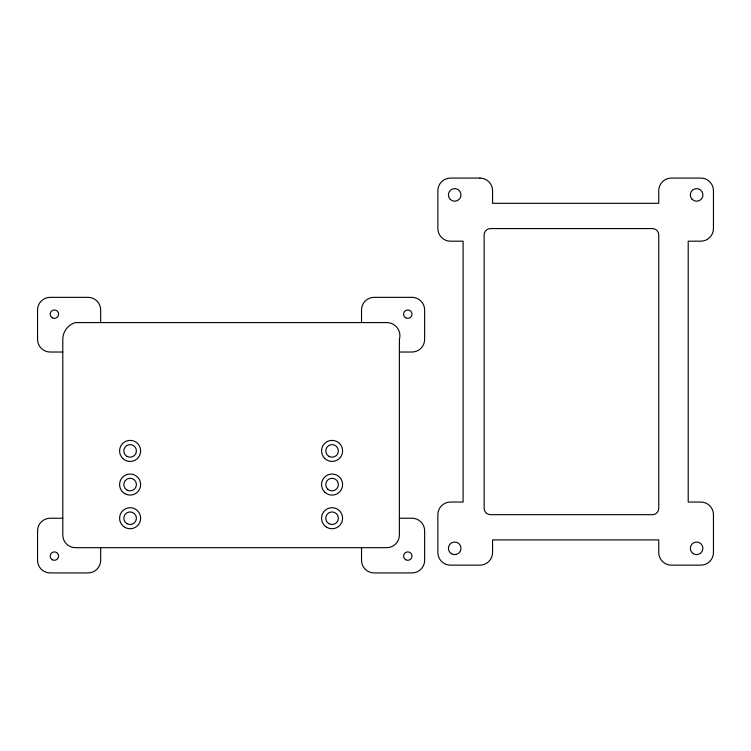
<?xml version="1.0" encoding="UTF-8"?>
<svg xmlns="http://www.w3.org/2000/svg" width="751" height="751" viewBox="0 0 751 751"><rect width="100%" height="100%" fill="white"/><g stroke="black" fill="none" stroke-linecap="round" stroke-linejoin="round"><path stroke-width="1.13" d="M62.793 352.031L50.176 352.031A12.626 12.626 0 0 1 37.55 339.414L37.55 309.956A12.626 12.626 0 0 1 50.176 297.34L88.036 297.34A12.626 12.626 0 0 1 100.662 309.956L100.662 322.583M399.391 352.031L412.008 352.031A12.626 12.626 0 0 0 424.634 339.414L424.634 309.956A12.626 12.626 0 0 0 412.008 297.34L374.148 297.34A12.626 12.626 0 0 0 361.522 309.956L361.522 322.583M62.793 518.228L50.176 518.228A12.626 12.626 0 0 0 37.55 530.854L37.55 560.302A12.626 12.626 0 0 0 50.176 572.929L88.036 572.929A12.626 12.626 0 0 0 100.662 560.302L100.662 547.676M399.391 518.228L412.008 518.228A12.626 12.626 0 0 1 424.634 530.854L424.634 560.302A12.626 12.626 0 0 1 412.008 572.929L374.148 572.929A12.626 12.626 0 0 1 361.522 560.302L361.522 547.676M479.936 178.071L450.487 178.071A12.626 12.626 0 0 0 437.861 190.698L437.861 228.567A12.626 12.626 0 0 0 450.487 241.184L463.104 241.184L463.104 502.043L450.487 502.043A12.626 12.626 0 0 0 437.861 514.67L437.861 552.539A12.626 12.626 0 0 0 450.487 565.156L479.936 565.156A12.626 12.626 0 0 0 492.562 552.539L492.562 539.913L658.749 539.913L658.749 552.539A12.626 12.626 0 0 0 671.375 565.156L700.824 565.156A12.626 12.626 0 0 0 713.45 552.539L713.45 514.67A12.626 12.626 0 0 0 700.824 502.043L688.207 502.043L688.207 241.184L700.824 241.184A12.626 12.626 0 0 0 713.45 228.567L713.45 190.698A12.626 12.626 0 0 0 700.824 178.071L671.375 178.071A12.626 12.626 0 0 0 658.749 190.698L658.749 203.324L492.562 203.324L492.562 190.698A12.626 12.626 0 0 0 479.936 178.071M652.441 228.567L490.459 228.567A6.308 6.308 0 0 0 484.142 234.875L484.142 508.361A6.308 6.308 0 0 0 490.459 514.67L652.441 514.67A6.308 6.308 0 0 0 658.749 508.361L658.749 234.875A6.308 6.308 0 0 0 652.441 228.567M386.765 322.583L75.419 322.583A17.526 17.526 0 0 0 62.793 339.414L62.793 535.059A12.626 12.626 0 0 0 75.419 547.676L386.765 547.676A12.626 12.626 0 0 0 399.391 535.059L399.391 339.414A13.152 13.152 0 0 0 386.765 322.583M327.605 489.032A6.308 6.308 0 0 0 338.166 486.207A6.308 6.308 0 0 0 330.44 478.471A6.308 6.308 0 0 0 327.605 489.032M328.778 523.616A6.308 6.308 0 0 0 338.382 518.387A6.308 6.308 0 0 0 329.051 512.689A6.308 6.308 0 0 0 328.778 523.616M126.957 523.691A6.308 6.308 0 0 0 136.429 518.228A6.308 6.308 0 0 0 126.957 512.764A6.308 6.308 0 0 0 126.957 523.691M328.91 456.373A6.308 6.308 0 0 0 338.382 450.91A6.308 6.308 0 0 0 328.91 445.446A6.308 6.308 0 0 0 328.91 456.373M126.957 456.383A6.318 6.318 0 0 0 136.429 450.91A6.318 6.318 0 0 0 126.957 445.437A6.318 6.318 0 0 0 126.957 456.383M126.957 490.037A6.308 6.308 0 0 0 136.429 484.573A6.308 6.308 0 0 0 126.957 479.1A6.308 6.308 0 0 0 126.957 490.037M324.629 492.008A10.514 10.514 0 0 0 342.231 487.296A10.514 10.514 0 0 0 329.351 474.407A10.514 10.514 0 0 0 324.629 492.008M122.666 458.354A10.523 10.523 0 0 0 140.277 453.632A10.523 10.523 0 0 0 127.388 440.743A10.523 10.523 0 0 0 122.666 458.354M124.854 493.679A10.514 10.514 0 0 0 140.634 484.573A10.514 10.514 0 0 0 124.854 475.458A10.514 10.514 0 0 0 124.854 493.679M326.591 527.202A10.514 10.514 0 0 0 342.587 518.49A10.514 10.514 0 0 0 327.042 508.99A10.514 10.514 0 0 0 326.591 527.202M324.629 458.345A10.514 10.514 0 0 0 342.231 453.632A10.514 10.514 0 0 0 329.351 440.753A10.514 10.514 0 0 0 324.629 458.345M124.854 527.333A10.514 10.514 0 0 0 140.634 518.228A10.514 10.514 0 0 0 124.854 509.122A10.514 10.514 0 0 0 124.854 527.333M52.279 559.739A4.206 4.206 0 0 0 58.587 556.097A4.206 4.206 0 0 0 52.279 552.454A4.206 4.206 0 0 0 52.279 559.739M405.7 317.814A4.206 4.206 0 0 0 412.008 314.171A4.206 4.206 0 0 0 405.7 310.529A4.206 4.206 0 0 0 405.7 317.814M52.279 317.814A4.206 4.206 0 0 0 58.587 314.171A4.206 4.206 0 0 0 52.279 310.529A4.206 4.206 0 0 0 52.279 317.814M405.7 559.739A4.206 4.206 0 0 0 412.008 556.097A4.206 4.206 0 0 0 405.7 552.454A4.206 4.206 0 0 0 405.7 559.739M692.159 199.372A6.308 6.308 0 0 0 702.72 196.537A6.308 6.308 0 0 0 694.985 188.811A6.308 6.308 0 0 0 692.159 199.372M450.234 199.372A6.308 6.308 0 0 0 460.785 196.537A6.308 6.308 0 0 0 453.06 188.811A6.308 6.308 0 0 0 450.234 199.372M693.333 553.712A6.308 6.308 0 0 0 702.927 548.483A6.308 6.308 0 0 0 693.595 542.785A6.308 6.308 0 0 0 693.333 553.712M451.539 553.797A6.308 6.308 0 0 0 461.001 548.324A6.308 6.308 0 0 0 451.539 542.86A6.308 6.308 0 0 0 451.539 553.797"/></g></svg>
